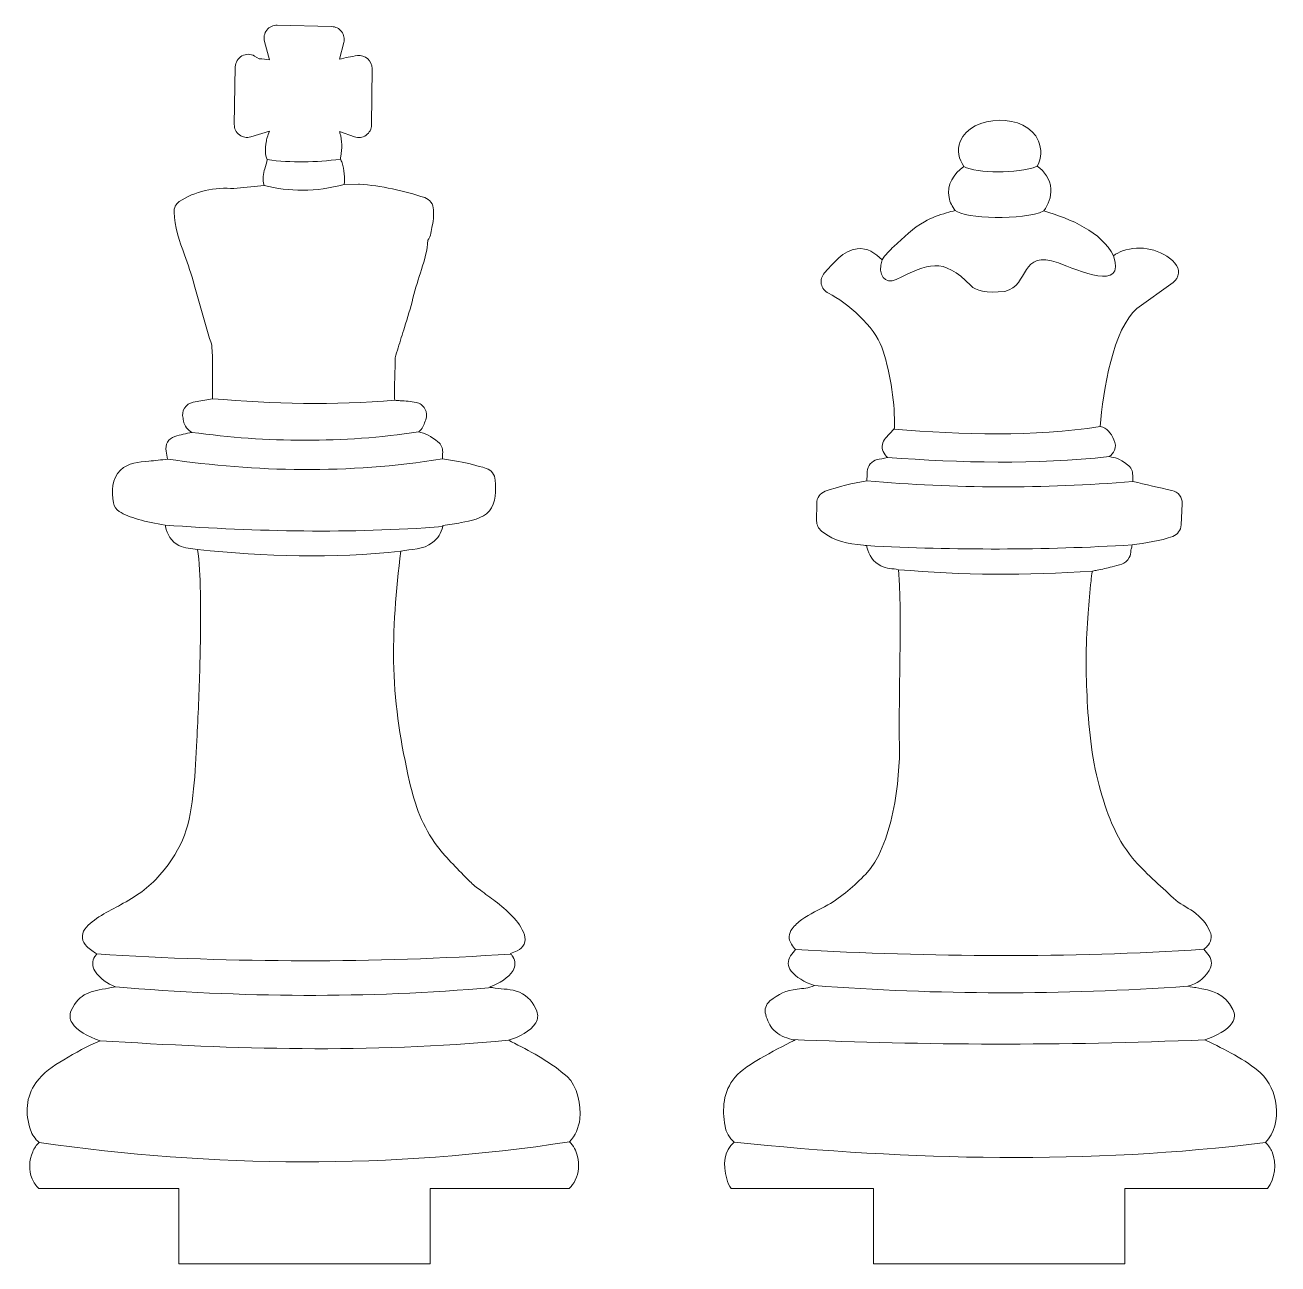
# Model space of a CAD drawing. Header units: millimetres. Extents: x 1411 to 2294, y -163 to 58.
# Drawn here: x 1410.86 to 1460.7, y -26.48 to 22.82 of the extents above; entities that cross this region are included whole.
import ezdxf

# ---------------------------------------------------------------- set-up
doc = ezdxf.new("R2010")
doc.units = ezdxf.units.MM
doc.header["$MEASUREMENT"] = 0
doc.layers.add('layer 1', color=7, linetype='Continuous')

msp = doc.modelspace()

# ---------------------------------------------------------------- linework, layer by layer
at = {"layer": 'layer 1', "color": 250, "lineweight": 9}
for points, knots in [([(1432.5114, -23.4816), (1432.6066, -23.3826), (1432.6867, -23.2721), (1432.7477, -23.1484), (1432.7477, -23.1484), (1432.8956, -22.8484), (1432.9108, -22.5223), (1432.8327, -22.2005), (1432.8327, -22.2005), (1432.7786, -21.9778), (1432.6803, -21.7739), (1432.5218, -21.6218), (1432.5218, -21.6218), (1432.7487, -21.3775), (1432.8887, -21.0636), (1432.9323, -20.7035), (1432.9323, -20.7035), (1432.9952, -20.185), (1432.8318, -19.392), (1432.4256, -19.0292), (1432.4256, -19.0292), (1431.8181, -18.4867), (1431.0551, -18.067), (1430.3312, -17.7004), (1430.3312, -17.7004), (1430.2458, -17.6571), (1430.1649, -17.6171), (1430.088, -17.5802), (1430.088, -17.5802), (1430.539, -17.4465), (1430.9567, -17.2401), (1431.1766, -16.8812), (1431.1766, -16.8812), (1431.2628, -16.7405), (1431.2769, -16.5827), (1431.217, -16.4289), (1431.217, -16.4289), (1431.0845, -16.0885), (1430.8657, -15.8203), (1430.526, -15.6728), (1430.526, -15.6728), (1430.1953, -15.5293), (1429.896, -15.5545), (1429.5563, -15.5014), (1429.5563, -15.5014), (1429.4827, -15.4899), (1429.4171, -15.4745), (1429.3571, -15.4533), (1429.3571, -15.4533), (1429.7368, -15.3099), (1430.091, -15.1048), (1430.2737, -14.8015), (1430.2737, -14.8015), (1430.3761, -14.6315), (1430.3737, -14.4312), (1430.2674, -14.2641), (1430.2674, -14.2641), (1430.2621, -14.2552), (1430.2569, -14.2463), (1430.2516, -14.2374), (1430.2516, -14.2374), (1430.233, -14.2068), (1430.2133, -14.1773), (1430.1906, -14.1495), (1430.1906, -14.1495), (1430.1855, -14.1432), (1430.1803, -14.137), (1430.1749, -14.1309), (1430.1749, -14.1309), (1430.1749, -14.1309), (1430.4393, -14.0209), (1430.4393, -14.0209), (1430.4393, -14.0209), (1430.6893, -13.9169), (1430.8147, -13.6371), (1430.7257, -13.3814), (1430.7257, -13.3814), (1430.5349, -12.8326), (1430.0161, -12.393), (1429.5672, -12.05), (1429.5672, -12.05), (1429.3714, -11.9003), (1429.1708, -11.7572), (1428.9737, -11.6093), (1428.9737, -11.6093), (1428.8329, -11.5037), (1428.6791, -11.3879), (1428.5556, -11.2624), (1428.5556, -11.2624), (1428.1138, -10.813), (1427.643, -10.3589), (1427.2608, -9.8575), (1427.2608, -9.8575), (1426.6672, -9.0787), (1426.3765, -8.2378), (1426.1585, -7.2911), (1426.1585, -7.2911), (1425.8147, -5.7989), (1425.5766, -4.3219), (1425.53, -2.7893), (1425.53, -2.7893), (1425.4827, -1.2311), (1425.6269, 0.3295), (1425.8067, 1.8768), (1425.8067, 1.8768), (1426.2348, 1.9668), (1426.6878, 1.9322), (1427.0737, 2.2238), (1427.0737, 2.2238), (1427.2852, 2.3833), (1427.4155, 2.6035), (1427.4789, 2.8586), (1427.4789, 2.8586), (1427.4821, 2.8716), (1427.4848, 2.8845), (1427.4871, 2.8974), (1427.4871, 2.8974), (1427.7311, 2.9313), (1427.9716, 2.9711), (1428.2049, 3.0185), (1428.2049, 3.0185), (1428.5914, 3.097), (1429.0622, 3.1612), (1429.3314, 3.4791), (1429.3314, 3.4791), (1429.6125, 3.811), (1429.5804, 4.2992), (1429.5652, 4.7067), (1429.5652, 4.7067), (1429.557, 4.9285), (1429.4154, 5.1122), (1429.203, 5.1766), (1429.203, 5.1766), (1428.8405, 5.2867), (1428.4777, 5.3819), (1428.1053, 5.4517), (1428.1053, 5.4517), (1427.8929, 5.4914), (1427.6787, 5.5233), (1427.4638, 5.5509), (1427.4638, 5.5509), (1427.4709, 5.6422), (1427.473, 5.7349), (1427.4753, 5.8241), (1427.4753, 5.8241), (1427.4794, 5.9877), (1427.4137, 6.1303), (1427.2867, 6.2336), (1427.2867, 6.2336), (1427.0039, 6.4633), (1426.7791, 6.5645), (1426.5134, 6.6292), (1426.5134, 6.6292), (1426.5299, 6.6405), (1426.5466, 6.6532), (1426.5634, 6.6677), (1426.5634, 6.6677), (1426.7192, 6.802), (1426.7318, 6.9416), (1426.7988, 7.113), (1426.7988, 7.113), (1426.8561, 7.2596), (1426.8461, 7.4089), (1426.7698, 7.5466), (1426.7698, 7.5466), (1426.6935, 7.6843), (1426.5721, 7.772), (1426.4174, 7.8011), (1426.4174, 7.8011), (1426.2052, 7.841), (1425.9986, 7.854), (1425.7841, 7.8685), (1425.7841, 7.8685), (1425.74, 7.8714), (1425.6384, 7.8768), (1425.5705, 7.8892), (1425.5705, 7.8892), (1425.5587, 7.9789), (1425.5606, 8.0952), (1425.5602, 8.1828), (1425.5602, 8.1828), (1425.5591, 8.3655), (1425.5629, 8.5485), (1425.5672, 8.731), (1425.5672, 8.731), (1425.5739, 9.0107), (1425.5869, 9.2945), (1425.5861, 9.5744), (1425.5861, 9.5744), (1425.6168, 9.7035), (1425.6667, 9.8486), (1425.7041, 9.9711), (1425.7041, 9.9711), (1425.7873, 10.2434), (1425.8723, 10.5151), (1425.956, 10.7873), (1425.956, 10.7873), (1426.0735, 11.1693), (1426.1999, 11.5643), (1426.2923, 11.9527), (1426.2923, 11.9527), (1426.4785, 12.7354), (1426.8216, 13.4494), (1426.8899, 14.2532), (1426.8899, 14.2532), (1427.0061, 14.41), (1427.023, 14.6438), (1427.0614, 14.8276), (1427.0614, 14.8276), (1427.0879, 14.9546), (1427.113, 15.0804), (1427.113, 15.2106), (1427.113, 15.2106), (1427.113, 15.2958), (1427.1054, 15.3812), (1427.1049, 15.4671), (1427.1049, 15.4671), (1427.1037, 15.6886), (1426.9689, 15.8762), (1426.7593, 15.9479), (1426.7593, 15.9479), (1425.9489, 16.2251), (1425.0193, 16.4246), (1424.1624, 16.4797), (1424.1624, 16.4797), (1424.1481, 16.4807), (1424.1359, 16.481), (1424.1215, 16.4808), (1424.1215, 16.4808), (1424.1215, 16.4808), (1423.5577, 16.4718), (1423.5577, 16.4718), (1423.5577, 16.4718), (1423.5745, 16.5978), (1423.5757, 16.7356), (1423.5607, 16.9017), (1423.5607, 16.9017), (1423.5474, 17.0482), (1423.5229, 17.1933), (1423.475, 17.3327), (1423.475, 17.3327), (1423.4558, 17.3887), (1423.4305, 17.439), (1423.4098, 17.4919), (1423.4098, 17.4919), (1423.4104, 17.5216), (1423.4176, 17.5623), (1423.4219, 17.5879), (1423.4219, 17.5879), (1423.4745, 17.9005), (1423.4784, 18.213), (1423.3886, 18.5192), (1423.3886, 18.5192), (1423.3823, 18.5405), (1423.3756, 18.5616), (1423.3686, 18.5825), (1423.3686, 18.5825), (1423.3686, 18.5825), (1423.9631, 18.3704), (1423.9631, 18.3704), (1423.9631, 18.3704), (1424.1238, 18.3131), (1424.2874, 18.335), (1424.4273, 18.4327), (1424.4273, 18.4327), (1424.5671, 18.5303), (1424.6441, 18.6764), (1424.6457, 18.847), (1424.6457, 18.847), (1424.6457, 18.847), (1424.6661, 21.087), (1424.6661, 21.087), (1424.6661, 21.087), (1424.6675, 21.241), (1424.608, 21.3741), (1424.4921, 21.4758), (1424.4921, 21.4758), (1424.3764, 21.5773), (1424.2366, 21.6191), (1424.084, 21.5976), (1424.084, 21.5976), (1423.8371, 21.5629), (1423.6042, 21.5168), (1423.3679, 21.4535), (1423.3679, 21.4535), (1423.3679, 21.4535), (1423.5396, 22.1168), (1423.5396, 22.1168), (1423.5396, 22.1168), (1423.5799, 22.2727), (1423.5499, 22.4237), (1423.4529, 22.5523), (1423.4529, 22.5523), (1423.356, 22.6809), (1423.2191, 22.7514), (1423.0581, 22.7555), (1423.0581, 22.7555), (1423.0581, 22.7555), (1420.8964, 22.8112), (1420.8964, 22.8112), (1420.8964, 22.8112), (1420.7296, 22.8155), (1420.5842, 22.747), (1420.4813, 22.6158), (1420.4813, 22.6158), (1420.3783, 22.4845), (1420.3464, 22.3271), (1420.3903, 22.1661), (1420.3903, 22.1661), (1420.3903, 22.1661), (1420.59, 21.4329), (1420.59, 21.4329), (1420.59, 21.4329), (1420.4505, 21.4604), (1420.3135, 21.4745), (1420.1707, 21.4775), (1420.1707, 21.4775), (1420.1707, 21.4775), (1419.9957, 21.5797), (1419.9957, 21.5797), (1419.9957, 21.5797), (1419.8347, 21.6737), (1419.6502, 21.6753), (1419.4877, 21.584), (1419.4877, 21.584), (1419.3252, 21.4926), (1419.2305, 21.3342), (1419.2272, 21.1478), (1419.2272, 21.1478), (1419.2272, 21.1478), (1419.1857, 18.8627), (1419.1857, 18.8627), (1419.1857, 18.8627), (1419.1827, 18.6941), (1419.2539, 18.5476), (1419.3884, 18.4459), (1419.3884, 18.4459), (1419.523, 18.3442), (1419.6833, 18.3156), (1419.8447, 18.3645), (1419.8447, 18.3645), (1419.8447, 18.3645), (1420.5806, 18.5874), (1420.5806, 18.5874), (1420.5806, 18.5874), (1420.5495, 18.5065), (1420.5187, 18.4256), (1420.4946, 18.342), (1420.4946, 18.342), (1420.4768, 18.2799), (1420.4627, 18.2171), (1420.4529, 18.1534), (1420.4529, 18.1534), (1420.4163, 17.9158), (1420.396, 17.6579), (1420.4956, 17.4591), (1420.4956, 17.4591), (1420.4691, 17.3374), (1420.4386, 17.2183), (1420.4028, 17.0987), (1420.4028, 17.0987), (1420.3716, 16.9945), (1420.3413, 16.8977), (1420.3322, 16.7881), (1420.3322, 16.7881), (1420.3236, 16.684), (1420.3405, 16.5607), (1420.3691, 16.4333), (1420.3691, 16.4333), (1420.3691, 16.4333), (1419.171, 16.3065), (1419.171, 16.3065), (1419.171, 16.3065), (1418.4692, 16.3813), (1417.5647, 16.1996), (1416.9989, 15.7889), (1416.9989, 15.7889), (1416.8599, 15.6879), (1416.7854, 15.539), (1416.7882, 15.3672), (1416.7882, 15.3672), (1416.7968, 14.8306), (1417.0283, 14.1776), (1417.2043, 13.6706), (1417.2043, 13.6706), (1417.3374, 13.2876), (1417.4899, 12.8873), (1417.5856, 12.4939), (1417.5856, 12.4939), (1417.5874, 12.4865), (1417.5891, 12.4802), (1417.5912, 12.4728), (1417.5912, 12.4728), (1417.5912, 12.4728), (1418.2062, 10.3455), (1418.2062, 10.3455), (1418.2062, 10.3455), (1418.2287, 10.2706), (1418.2767, 10.142), (1418.2877, 10.07), (1418.2877, 10.07), (1418.2928, 10.0371), (1418.2927, 9.9936), (1418.2945, 9.96), (1418.2945, 9.96), (1418.3012, 9.8328), (1418.3107, 9.706), (1418.3218, 9.5792), (1418.3218, 9.5792), (1418.3218, 9.5792), (1418.3195, 7.9485), (1418.3195, 7.9485), (1418.3195, 7.9485), (1418.3195, 7.9485), (1417.5474, 7.8047), (1417.5474, 7.8047), (1417.5474, 7.8047), (1417.399, 7.777), (1417.2819, 7.6959), (1417.2038, 7.5668), (1417.2038, 7.5668), (1417.1295, 7.4439), (1417.1101, 7.31), (1417.1467, 7.1731), (1417.1467, 7.1731), (1417.1517, 7.1356), (1417.155, 7.1006), (1417.1634, 7.0623), (1417.1634, 7.0623), (1417.2107, 6.8449), (1417.3367, 6.7029), (1417.5001, 6.6081), (1417.5001, 6.6081), (1417.2719, 6.5613), (1417.0411, 6.5118), (1416.8206, 6.4426), (1416.8206, 6.4426), (1416.5722, 6.3647), (1416.4232, 6.1163), (1416.4714, 5.8606), (1416.4714, 5.8606), (1416.4714, 5.8606), (1416.5307, 5.5454), (1416.5307, 5.5454), (1416.5307, 5.5454), (1416.285, 5.506), (1416.0393, 5.4866), (1415.7827, 5.4657), (1415.7827, 5.4657), (1415.3907, 5.4339), (1414.9664, 5.3943), (1414.666, 5.1096), (1414.666, 5.1096), (1414.3051, 4.7675), (1414.3088, 4.2605), (1414.385, 3.8058), (1414.385, 3.8058), (1414.4098, 3.6585), (1414.4873, 3.5409), (1414.6133, 3.4601), (1414.6133, 3.4601), (1414.9943, 3.216), (1415.6581, 3.0415), (1416.4405, 2.9169), (1416.4405, 2.9169), (1416.4428, 2.9007), (1416.4457, 2.8845), (1416.4494, 2.8683), (1416.4494, 2.8683), (1416.5233, 2.5446), (1416.6723, 2.2581), (1416.9807, 2.1037), (1416.9807, 2.1037), (1417.2312, 1.9783), (1417.4857, 2.0062), (1417.7215, 1.9463), (1417.7215, 1.9463), (1417.8025, 1.5398), (1417.826, 0.702), (1417.8332, 0.4412), (1417.8332, 0.4412), (1417.8623, -0.6125), (1417.844, -1.6751), (1417.8151, -2.7287), (1417.8151, -2.7287), (1417.7883, -3.703), (1417.7487, -4.6775), (1417.6973, -5.6509), (1417.6973, -5.6509), (1417.6637, -6.288), (1417.6307, -6.9355), (1417.5699, -7.5706), (1417.5699, -7.5706), (1417.4308, -9.0232), (1417.1705, -9.8992), (1416.231, -11.002), (1416.231, -11.002), (1415.7913, -11.5182), (1415.2499, -11.8684), (1414.6617, -12.1912), (1414.6617, -12.1912), (1414.2071, -12.4408), (1413.5563, -12.7371), (1413.2431, -13.1551), (1413.2431, -13.1551), (1413.0824, -13.3696), (1413.114, -13.6701), (1413.3159, -13.8463), (1413.3159, -13.8463), (1413.4492, -13.9627), (1413.5792, -14.0618), (1413.7229, -14.1443), (1413.7229, -14.1443), (1413.6959, -14.1773), (1413.67, -14.2119), (1413.6451, -14.2481), (1413.6451, -14.2481), (1413.5256, -14.4217), (1413.5224, -14.6379), (1413.6366, -14.8148), (1413.6366, -14.8148), (1413.8471, -15.1412), (1414.134, -15.3329), (1414.4565, -15.4562), (1414.4565, -15.4562), (1414.3473, -15.4782), (1414.2418, -15.4961), (1414.1852, -15.5063), (1414.1852, -15.5063), (1413.4871, -15.6327), (1413.0297, -15.6777), (1412.699, -16.402), (1412.699, -16.402), (1412.625, -16.5639), (1412.6369, -16.7374), (1412.7321, -16.8877), (1412.7321, -16.8877), (1412.9326, -17.2042), (1413.3454, -17.4312), (1413.85, -17.5974), (1413.85, -17.5974), (1413.3488, -17.8158), (1412.8632, -18.0788), (1412.4004, -18.3532), (1412.4004, -18.3532), (1411.9829, -18.6008), (1411.5824, -18.8677), (1411.2966, -19.27), (1411.2966, -19.27), (1410.8914, -19.8403), (1410.8636, -20.4932), (1411.0771, -21.1447), (1411.0771, -21.1447), (1411.1405, -21.3383), (1411.263, -21.5065), (1411.426, -21.6526), (1411.426, -21.6526), (1411.3126, -21.7521), (1411.2273, -21.8767), (1411.1697, -22.0179), (1411.1697, -22.0179), (1411.0268, -22.3688), (1410.9943, -22.7449), (1411.1487, -23.0983), (1411.1487, -23.0983), (1411.2117, -23.2425), (1411.3002, -23.3696), (1411.4075, -23.4816), (1411.4075, -23.4816), (1411.4075, -23.4816), (1416.9772, -23.4816), (1416.9772, -23.4816), (1416.9772, -23.4816), (1416.9772, -23.4816), (1416.9772, -26.4816), (1416.9772, -26.4816), (1416.9772, -26.4816), (1416.9772, -26.4816), (1426.9772, -26.4816), (1426.9772, -26.4816), (1426.9772, -26.4816), (1426.9772, -26.4816), (1426.9772, -23.4816), (1426.9772, -23.4816), (1426.9772, -23.4816), (1426.9772, -23.4816), (1432.5114, -23.4816), (1432.5114, -23.4816)], [0, 0, 0, 0, 0.0067568, 0.0067568, 0.0067568, 0.0067568, 0.0135135, 0.0135135, 0.0135135, 0.0135135, 0.0202703, 0.0202703, 0.0202703, 0.0202703, 0.027027, 0.027027, 0.027027, 0.027027, 0.0337838, 0.0337838, 0.0337838, 0.0337838, 0.0405405, 0.0405405, 0.0405405, 0.0405405, 0.0472973, 0.0472973, 0.0472973, 0.0472973, 0.0540541, 0.0540541, 0.0540541, 0.0540541, 0.0608108, 0.0608108, 0.0608108, 0.0608108, 0.0675676, 0.0675676, 0.0675676, 0.0675676, 0.0743243, 0.0743243, 0.0743243, 0.0743243, 0.0810811, 0.0810811, 0.0810811, 0.0810811, 0.0878378, 0.0878378, 0.0878378, 0.0878378, 0.0945946, 0.0945946, 0.0945946, 0.0945946, 0.1013514, 0.1013514, 0.1013514, 0.1013514, 0.1081081, 0.1081081, 0.1081081, 0.1081081, 0.1148649, 0.1148649, 0.1148649, 0.1148649, 0.1216216, 0.1216216, 0.1216216, 0.1216216, 0.1283784, 0.1283784, 0.1283784, 0.1283784, 0.1351351, 0.1351351, 0.1351351, 0.1351351, 0.1418919, 0.1418919, 0.1418919, 0.1418919, 0.1486486, 0.1486486, 0.1486486, 0.1486486, 0.1554054, 0.1554054, 0.1554054, 0.1554054, 0.1621622, 0.1621622, 0.1621622, 0.1621622, 0.1689189, 0.1689189, 0.1689189, 0.1689189, 0.1756757, 0.1756757, 0.1756757, 0.1756757, 0.1824324, 0.1824324, 0.1824324, 0.1824324, 0.1891892, 0.1891892, 0.1891892, 0.1891892, 0.1959459, 0.1959459, 0.1959459, 0.1959459, 0.2027027, 0.2027027, 0.2027027, 0.2027027, 0.2094595, 0.2094595, 0.2094595, 0.2094595, 0.2162162, 0.2162162, 0.2162162, 0.2162162, 0.222973, 0.222973, 0.222973, 0.222973, 0.2297297, 0.2297297, 0.2297297, 0.2297297, 0.2364865, 0.2364865, 0.2364865, 0.2364865, 0.2432432, 0.2432432, 0.2432432, 0.2432432, 0.25, 0.25, 0.25, 0.25, 0.2567568, 0.2567568, 0.2567568, 0.2567568, 0.2635135, 0.2635135, 0.2635135, 0.2635135, 0.2702703, 0.2702703, 0.2702703, 0.2702703, 0.277027, 0.277027, 0.277027, 0.277027, 0.2837838, 0.2837838, 0.2837838, 0.2837838, 0.2905405, 0.2905405, 0.2905405, 0.2905405, 0.2972973, 0.2972973, 0.2972973, 0.2972973, 0.3040541, 0.3040541, 0.3040541, 0.3040541, 0.3108108, 0.3108108, 0.3108108, 0.3108108, 0.3175676, 0.3175676, 0.3175676, 0.3175676, 0.3243243, 0.3243243, 0.3243243, 0.3243243, 0.3310811, 0.3310811, 0.3310811, 0.3310811, 0.3378378, 0.3378378, 0.3378378, 0.3378378, 0.3445946, 0.3445946, 0.3445946, 0.3445946, 0.3513514, 0.3513514, 0.3513514, 0.3513514, 0.3581081, 0.3581081, 0.3581081, 0.3581081, 0.3648649, 0.3648649, 0.3648649, 0.3648649, 0.3716216, 0.3716216, 0.3716216, 0.3716216, 0.3783784, 0.3783784, 0.3783784, 0.3783784, 0.3851351, 0.3851351, 0.3851351, 0.3851351, 0.3918919, 0.3918919, 0.3918919, 0.3918919, 0.3986486, 0.3986486, 0.3986486, 0.3986486, 0.4054054, 0.4054054, 0.4054054, 0.4054054, 0.4121622, 0.4121622, 0.4121622, 0.4121622, 0.4189189, 0.4189189, 0.4189189, 0.4189189, 0.4256757, 0.4256757, 0.4256757, 0.4256757, 0.4324324, 0.4324324, 0.4324324, 0.4324324, 0.4391892, 0.4391892, 0.4391892, 0.4391892, 0.4459459, 0.4459459, 0.4459459, 0.4459459, 0.4527027, 0.4527027, 0.4527027, 0.4527027, 0.4594595, 0.4594595, 0.4594595, 0.4594595, 0.4662162, 0.4662162, 0.4662162, 0.4662162, 0.472973, 0.472973, 0.472973, 0.472973, 0.4797297, 0.4797297, 0.4797297, 0.4797297, 0.4864865, 0.4864865, 0.4864865, 0.4864865, 0.4932432, 0.4932432, 0.4932432, 0.4932432, 0.5, 0.5, 0.5, 0.5, 0.5067568, 0.5067568, 0.5067568, 0.5067568, 0.5135135, 0.5135135, 0.5135135, 0.5135135, 0.5202703, 0.5202703, 0.5202703, 0.5202703, 0.527027, 0.527027, 0.527027, 0.527027, 0.5337838, 0.5337838, 0.5337838, 0.5337838, 0.5405405, 0.5405405, 0.5405405, 0.5405405, 0.5472973, 0.5472973, 0.5472973, 0.5472973, 0.5540541, 0.5540541, 0.5540541, 0.5540541, 0.5608108, 0.5608108, 0.5608108, 0.5608108, 0.5675676, 0.5675676, 0.5675676, 0.5675676, 0.5743243, 0.5743243, 0.5743243, 0.5743243, 0.5810811, 0.5810811, 0.5810811, 0.5810811, 0.5878378, 0.5878378, 0.5878378, 0.5878378, 0.5945946, 0.5945946, 0.5945946, 0.5945946, 0.6013514, 0.6013514, 0.6013514, 0.6013514, 0.6081081, 0.6081081, 0.6081081, 0.6081081, 0.6148649, 0.6148649, 0.6148649, 0.6148649, 0.6216216, 0.6216216, 0.6216216, 0.6216216, 0.6283784, 0.6283784, 0.6283784, 0.6283784, 0.6351351, 0.6351351, 0.6351351, 0.6351351, 0.6418919, 0.6418919, 0.6418919, 0.6418919, 0.6486486, 0.6486486, 0.6486486, 0.6486486, 0.6554054, 0.6554054, 0.6554054, 0.6554054, 0.6621622, 0.6621622, 0.6621622, 0.6621622, 0.6689189, 0.6689189, 0.6689189, 0.6689189, 0.6756757, 0.6756757, 0.6756757, 0.6756757, 0.6824324, 0.6824324, 0.6824324, 0.6824324, 0.6891892, 0.6891892, 0.6891892, 0.6891892, 0.6959459, 0.6959459, 0.6959459, 0.6959459, 0.7027027, 0.7027027, 0.7027027, 0.7027027, 0.7094595, 0.7094595, 0.7094595, 0.7094595, 0.7162162, 0.7162162, 0.7162162, 0.7162162, 0.722973, 0.722973, 0.722973, 0.722973, 0.7297297, 0.7297297, 0.7297297, 0.7297297, 0.7364865, 0.7364865, 0.7364865, 0.7364865, 0.7432432, 0.7432432, 0.7432432, 0.7432432, 0.75, 0.75, 0.75, 0.75, 0.7567568, 0.7567568, 0.7567568, 0.7567568, 0.7635135, 0.7635135, 0.7635135, 0.7635135, 0.7702703, 0.7702703, 0.7702703, 0.7702703, 0.777027, 0.777027, 0.777027, 0.777027, 0.7837838, 0.7837838, 0.7837838, 0.7837838, 0.7905405, 0.7905405, 0.7905405, 0.7905405, 0.7972973, 0.7972973, 0.7972973, 0.7972973, 0.8040541, 0.8040541, 0.8040541, 0.8040541, 0.8108108, 0.8108108, 0.8108108, 0.8108108, 0.8175676, 0.8175676, 0.8175676, 0.8175676, 0.8243243, 0.8243243, 0.8243243, 0.8243243, 0.8310811, 0.8310811, 0.8310811, 0.8310811, 0.8378378, 0.8378378, 0.8378378, 0.8378378, 0.8445946, 0.8445946, 0.8445946, 0.8445946, 0.8513514, 0.8513514, 0.8513514, 0.8513514, 0.8581081, 0.8581081, 0.8581081, 0.8581081, 0.8648649, 0.8648649, 0.8648649, 0.8648649, 0.8716216, 0.8716216, 0.8716216, 0.8716216, 0.8783784, 0.8783784, 0.8783784, 0.8783784, 0.8851351, 0.8851351, 0.8851351, 0.8851351, 0.8918919, 0.8918919, 0.8918919, 0.8918919, 0.8986486, 0.8986486, 0.8986486, 0.8986486, 0.9054054, 0.9054054, 0.9054054, 0.9054054, 0.9121622, 0.9121622, 0.9121622, 0.9121622, 0.9189189, 0.9189189, 0.9189189, 0.9189189, 0.9256757, 0.9256757, 0.9256757, 0.9256757, 0.9324324, 0.9324324, 0.9324324, 0.9324324, 0.9391892, 0.9391892, 0.9391892, 0.9391892, 0.9459459, 0.9459459, 0.9459459, 0.9459459, 0.9527027, 0.9527027, 0.9527027, 0.9527027, 0.9594595, 0.9594595, 0.9594595, 0.9594595, 0.9662162, 0.9662162, 0.9662162, 0.9662162, 0.972973, 0.972973, 0.972973, 0.972973, 0.9797297, 0.9797297, 0.9797297, 0.9797297, 0.9864865, 0.9864865, 0.9864865, 0.9864865, 1, 1, 1, 1]), ([(1460.2826, -23.4816), (1460.5843, -23.0756), (1460.6517, -22.4922), (1460.464, -22.0261), (1460.464, -22.0261), (1460.4057, -21.8813), (1460.3177, -21.7538), (1460.1988, -21.6528), (1460.1988, -21.6528), (1460.5632, -21.2751), (1460.6984, -20.7338), (1460.6316, -20.185), (1460.6316, -20.185), (1460.5746, -19.7168), (1460.3637, -19.2036), (1460.0104, -18.8813), (1460.0104, -18.8813), (1459.4166, -18.3392), (1458.5671, -17.95), (1457.8482, -17.5878), (1457.8482, -17.5878), (1457.8308, -17.5791), (1457.8135, -17.5704), (1457.7962, -17.562), (1457.7962, -17.562), (1458.2692, -17.4019), (1458.6769, -17.1838), (1458.8786, -16.8832), (1458.8786, -16.8832), (1458.9868, -16.7218), (1458.9967, -16.5278), (1458.9054, -16.3562), (1458.9054, -16.3562), (1458.5565, -15.7006), (1458.1012, -15.6068), (1457.4317, -15.4848), (1457.4317, -15.4848), (1457.3852, -15.4763), (1457.2437, -15.4561), (1457.1127, -15.4338), (1457.1127, -15.4338), (1457.5036, -15.3017), (1457.6999, -15.1847), (1457.9611, -14.8001), (1457.9611, -14.8001), (1458.0819, -14.6222), (1458.0817, -14.4004), (1457.9607, -14.2228), (1457.9607, -14.2228), (1457.8952, -14.1268), (1457.8276, -14.0389), (1457.752, -13.961), (1457.752, -13.961), (1457.7962, -13.9224), (1457.8397, -13.882), (1457.8834, -13.8403), (1457.8834, -13.8403), (1458.045, -13.6862), (1458.0887, -13.4569), (1457.9952, -13.2542), (1457.9952, -13.2542), (1457.8416, -12.921), (1457.6337, -12.673), (1457.3338, -12.4635), (1457.3338, -12.4635), (1457.0677, -12.2774), (1456.7863, -12.1559), (1456.5456, -11.9291), (1456.5456, -11.9291), (1456.0042, -11.4189), (1455.3935, -10.903), (1454.9184, -10.3324), (1454.9184, -10.3324), (1454.2179, -9.4912), (1453.8737, -8.4871), (1453.5876, -7.4448), (1453.5876, -7.4448), (1453.2802, -6.3252), (1453.1588, -5.0348), (1453.1035, -3.877), (1453.1035, -3.877), (1453.0516, -2.7893), (1453.0559, -1.6672), (1453.1514, -0.582), (1453.1514, -0.582), (1453.1889, -0.1555), (1453.2175, 0.2749), (1453.2633, 0.7003), (1453.2633, 0.7003), (1453.2714, 0.7759), (1453.292, 0.981), (1453.3228, 1.0854), (1453.3228, 1.0854), (1453.3805, 1.1017), (1453.4618, 1.115), (1453.5046, 1.1235), (1453.5046, 1.1235), (1453.7054, 1.163), (1453.9016, 1.2044), (1454.0992, 1.2589), (1454.0992, 1.2589), (1454.3594, 1.3308), (1454.6386, 1.3497), (1454.7826, 1.6228), (1454.7826, 1.6228), (1454.8366, 1.725), (1454.8461, 1.8075), (1454.8455, 1.9164), (1454.8455, 1.9164), (1454.8485, 1.9301), (1454.8549, 1.9469), (1454.8596, 1.9589), (1454.8596, 1.9589), (1454.8813, 2.0152), (1454.8931, 2.0721), (1454.8968, 2.1287), (1454.8968, 2.1287), (1455.3928, 2.2011), (1456.0484, 2.2934), (1456.5134, 2.468), (1456.5134, 2.468), (1456.7089, 2.5415), (1456.8349, 2.7138), (1456.8454, 2.9224), (1456.8454, 2.9224), (1456.8454, 2.9224), (1456.8884, 3.7704), (1456.8884, 3.7704), (1456.8884, 3.7704), (1456.9012, 4.0239), (1456.7314, 4.2452), (1456.4831, 4.2982), (1456.4831, 4.2982), (1455.9633, 4.4092), (1455.4453, 4.5348), (1454.9267, 4.6569), (1454.9267, 4.6569), (1454.9238, 4.7366), (1454.9191, 4.8172), (1454.9209, 4.8978), (1454.9209, 4.8978), (1454.9247, 5.0677), (1454.8533, 5.2156), (1454.7179, 5.3182), (1454.7179, 5.3182), (1454.3527, 5.595), (1454.2505, 5.5979), (1453.9829, 5.6425), (1453.9829, 5.6425), (1454.0794, 5.6993), (1454.1508, 5.7839), (1454.1942, 5.8933), (1454.1942, 5.8933), (1454.2497, 6.0332), (1454.2439, 6.1749), (1454.1771, 6.3098), (1454.1771, 6.3098), (1454.0402, 6.5869), (1453.9093, 6.7948), (1453.6316, 6.8417), (1453.6316, 6.8417), (1453.7304, 8.2453), (1454.156, 10.7562), (1455.0877, 11.5315), (1455.0877, 11.5315), (1455.0877, 11.5315), (1456.5292, 12.5748), (1456.5292, 12.5748), (1456.5292, 12.5748), (1456.6529, 12.6644), (1456.7246, 12.7897), (1456.7391, 12.9418), (1456.7391, 12.9418), (1456.7536, 13.0939), (1456.7069, 13.2305), (1456.6022, 13.3419), (1456.6022, 13.3419), (1456.0739, 13.9043), (1455.2339, 14.079), (1454.5129, 13.8248), (1454.5129, 13.8248), (1454.3845, 13.7796), (1454.2679, 13.7161), (1454.161, 13.6356), (1454.161, 13.6356), (1453.6624, 14.5961), (1452.481, 15.0959), (1451.3845, 15.4185), (1451.3845, 15.4185), (1451.57, 15.671), (1451.6861, 15.9739), (1451.666, 16.2915), (1451.666, 16.2915), (1451.6403, 16.6967), (1451.4193, 16.9905), (1451.1185, 17.1954), (1451.1185, 17.1954), (1451.1226, 17.2023), (1451.1267, 17.2092), (1451.1307, 17.2162), (1451.1307, 17.2162), (1451.3117, 17.531), (1451.3, 17.8706), (1451.1693, 18.2014), (1451.1693, 18.2014), (1450.7185, 19.3434), (1448.4813, 19.2653), (1448.0619, 18.1838), (1448.0619, 18.1838), (1447.9223, 17.8238), (1448.0135, 17.4824), (1448.2036, 17.1877), (1448.2036, 17.1877), (1447.8099, 16.8878), (1447.5068, 16.4814), (1447.615, 15.9523), (1447.615, 15.9523), (1447.6544, 15.7596), (1447.7449, 15.5891), (1447.8629, 15.4375), (1447.8629, 15.4375), (1447.748, 15.4074), (1447.6336, 15.376), (1447.5202, 15.3429), (1447.5202, 15.3429), (1447.2142, 15.2535), (1446.92, 15.1484), (1446.6412, 14.9918), (1446.6412, 14.9918), (1446.193, 14.7402), (1445.7987, 14.3596), (1445.4264, 14.009), (1445.4264, 14.009), (1445.248, 13.8411), (1445.0736, 13.6776), (1444.9525, 13.4702), (1444.9525, 13.4702), (1444.6925, 13.7483), (1444.3651, 13.9576), (1443.9608, 13.9159), (1443.9608, 13.9159), (1443.4051, 13.8586), (1443.0126, 13.3362), (1442.6615, 12.9529), (1442.6615, 12.9529), (1442.5482, 12.8294), (1442.5042, 12.674), (1442.5359, 12.5094), (1442.5359, 12.5094), (1442.5676, 12.3448), (1442.666, 12.2168), (1442.817, 12.144), (1442.817, 12.144), (1443.5845, 11.774), (1444.6458, 10.8027), (1444.9421, 9.993), (1444.9421, 9.993), (1445.239, 9.1815), (1445.4565, 7.8524), (1445.4466, 6.9875), (1445.4466, 6.9875), (1445.4458, 6.919), (1445.4487, 6.8489), (1445.4493, 6.7801), (1445.4493, 6.7801), (1445.4409, 6.7665), (1445.4323, 6.7528), (1445.4238, 6.7391), (1445.4238, 6.7391), (1445.4238, 6.7391), (1445.0946, 6.3764), (1445.0946, 6.3764), (1445.0946, 6.3764), (1444.9598, 6.2278), (1444.9236, 6.0285), (1444.9977, 5.842), (1444.9977, 5.842), (1445.0355, 5.747), (1445.0963, 5.6692), (1445.1733, 5.6138), (1445.1733, 5.6138), (1445.0168, 5.5749), (1444.8391, 5.5408), (1444.762, 5.5232), (1444.762, 5.5232), (1444.5358, 5.4716), (1444.3771, 5.2838), (1444.3638, 5.0522), (1444.3638, 5.0522), (1444.3554, 4.9043), (1444.3484, 4.783), (1444.3494, 4.6791), (1444.3494, 4.6791), (1443.7834, 4.5812), (1443.2085, 4.4493), (1442.6909, 4.2622), (1442.6909, 4.2622), (1442.4845, 4.1875), (1442.3531, 4.0011), (1442.3522, 3.7816), (1442.3522, 3.7816), (1442.3522, 3.7816), (1442.3496, 3.0864), (1442.3496, 3.0864), (1442.3496, 3.0864), (1442.349, 2.9223), (1442.4177, 2.7807), (1442.5472, 2.6798), (1442.5472, 2.6798), (1443.1231, 2.2308), (1443.5238, 2.1975), (1444.217, 2.1172), (1444.217, 2.1172), (1444.2578, 2.1125), (1444.2986, 2.1078), (1444.3395, 2.1031), (1444.3395, 2.1031), (1444.3423, 2.0827), (1444.3464, 2.0622), (1444.3518, 2.0417), (1444.3518, 2.0417), (1444.4358, 1.7218), (1444.5947, 1.4448), (1444.9021, 1.2953), (1444.9021, 1.2953), (1445.1365, 1.1814), (1445.3791, 1.1953), (1445.6035, 1.1441), (1445.6035, 1.1441), (1445.6125, 1.0596), (1445.6184, 0.9746), (1445.6238, 0.8991), (1445.6238, 0.8991), (1445.6448, 0.609), (1445.654, 0.3166), (1445.6603, 0.0258), (1445.6603, 0.0258), (1445.677, -0.7434), (1445.6708, -1.5151), (1445.6628, -2.2846), (1445.6628, -2.2846), (1445.656, -2.9425), (1445.6457, -3.6005), (1445.6391, -4.2585), (1445.6391, -4.2585), (1445.634, -4.7586), (1445.6274, -5.2635), (1445.642, -5.7634), (1445.642, -5.7634), (1445.6846, -7.2139), (1445.3539, -9.8868), (1444.3026, -10.9684), (1444.3026, -10.9684), (1443.8483, -11.4358), (1443.3583, -11.8658), (1442.7946, -12.1967), (1442.7946, -12.1967), (1442.4575, -12.3945), (1442.0728, -12.5504), (1441.7597, -12.7793), (1441.7597, -12.7793), (1441.6147, -12.8853), (1441.4866, -13.0062), (1441.3734, -13.1458), (1441.3734, -13.1458), (1441.2293, -13.3236), (1441.2183, -13.5647), (1441.3458, -13.7548), (1441.3458, -13.7548), (1441.407, -13.8461), (1441.4602, -13.9151), (1441.5103, -13.9701), (1441.5103, -13.9701), (1441.4469, -14.0388), (1441.3825, -14.1219), (1441.3135, -14.2239), (1441.3135, -14.2239), (1441.1867, -14.411), (1441.1943, -14.648), (1441.333, -14.8265), (1441.333, -14.8265), (1441.5248, -15.0736), (1441.8657, -15.2614), (1442.2609, -15.4059), (1442.2609, -15.4059), (1442.0094, -15.5124), (1441.8303, -15.5129), (1441.5693, -15.5441), (1441.5693, -15.5441), (1441.1389, -15.5955), (1440.8285, -15.7456), (1440.4918, -16.0184), (1440.4918, -16.0184), (1440.3277, -16.1514), (1440.2631, -16.3582), (1440.3223, -16.5609), (1440.3223, -16.5609), (1440.3891, -16.79), (1440.4778, -17.0014), (1440.646, -17.1761), (1440.646, -17.1761), (1440.8442, -17.3819), (1441.0971, -17.4785), (1441.3675, -17.5494), (1441.3675, -17.5494), (1441.4086, -17.5601), (1441.45, -17.5704), (1441.4916, -17.5804), (1441.4916, -17.5804), (1441.0143, -17.793), (1440.5535, -18.0497), (1440.1099, -18.3093), (1440.1099, -18.3093), (1439.7442, -18.5234), (1439.3783, -18.7372), (1439.0999, -19.0644), (1439.0999, -19.0644), (1438.6266, -19.6208), (1438.5842, -20.3069), (1438.7067, -20.9995), (1438.7067, -20.9995), (1438.7509, -21.2497), (1438.8823, -21.4609), (1439.0696, -21.6399), (1439.0696, -21.6399), (1438.6602, -21.9718), (1438.6183, -22.5245), (1438.7715, -23.0969), (1438.7715, -23.0969), (1438.8126, -23.2505), (1438.8714, -23.3768), (1438.9446, -23.4816), (1438.9446, -23.4816), (1438.9446, -23.4816), (1444.6149, -23.4816), (1444.6149, -23.4816), (1444.6149, -23.4816), (1444.6149, -23.4816), (1444.6149, -26.4816), (1444.6149, -26.4816), (1444.6149, -26.4816), (1444.6149, -26.4816), (1454.6149, -26.4816), (1454.6149, -26.4816), (1454.6149, -26.4816), (1454.6149, -26.4816), (1454.6149, -23.4816), (1454.6149, -23.4816), (1454.6149, -23.4816), (1454.6149, -23.4816), (1460.2826, -23.4816), (1460.2826, -23.4816)], [0, 0, 0, 0, 0.0087719, 0.0087719, 0.0087719, 0.0087719, 0.0175439, 0.0175439, 0.0175439, 0.0175439, 0.0263158, 0.0263158, 0.0263158, 0.0263158, 0.0350877, 0.0350877, 0.0350877, 0.0350877, 0.0438596, 0.0438596, 0.0438596, 0.0438596, 0.0526316, 0.0526316, 0.0526316, 0.0526316, 0.0614035, 0.0614035, 0.0614035, 0.0614035, 0.0701754, 0.0701754, 0.0701754, 0.0701754, 0.0789474, 0.0789474, 0.0789474, 0.0789474, 0.0877193, 0.0877193, 0.0877193, 0.0877193, 0.0964912, 0.0964912, 0.0964912, 0.0964912, 0.1052632, 0.1052632, 0.1052632, 0.1052632, 0.1140351, 0.1140351, 0.1140351, 0.1140351, 0.122807, 0.122807, 0.122807, 0.122807, 0.1315789, 0.1315789, 0.1315789, 0.1315789, 0.1403509, 0.1403509, 0.1403509, 0.1403509, 0.1491228, 0.1491228, 0.1491228, 0.1491228, 0.1578947, 0.1578947, 0.1578947, 0.1578947, 0.1666667, 0.1666667, 0.1666667, 0.1666667, 0.1754386, 0.1754386, 0.1754386, 0.1754386, 0.1842105, 0.1842105, 0.1842105, 0.1842105, 0.1929825, 0.1929825, 0.1929825, 0.1929825, 0.2017544, 0.2017544, 0.2017544, 0.2017544, 0.2105263, 0.2105263, 0.2105263, 0.2105263, 0.2192982, 0.2192982, 0.2192982, 0.2192982, 0.2280702, 0.2280702, 0.2280702, 0.2280702, 0.2368421, 0.2368421, 0.2368421, 0.2368421, 0.245614, 0.245614, 0.245614, 0.245614, 0.254386, 0.254386, 0.254386, 0.254386, 0.2631579, 0.2631579, 0.2631579, 0.2631579, 0.2719298, 0.2719298, 0.2719298, 0.2719298, 0.2807018, 0.2807018, 0.2807018, 0.2807018, 0.2894737, 0.2894737, 0.2894737, 0.2894737, 0.2982456, 0.2982456, 0.2982456, 0.2982456, 0.3070175, 0.3070175, 0.3070175, 0.3070175, 0.3157895, 0.3157895, 0.3157895, 0.3157895, 0.3245614, 0.3245614, 0.3245614, 0.3245614, 0.3333333, 0.3333333, 0.3333333, 0.3333333, 0.3421053, 0.3421053, 0.3421053, 0.3421053, 0.3508772, 0.3508772, 0.3508772, 0.3508772, 0.3596491, 0.3596491, 0.3596491, 0.3596491, 0.3684211, 0.3684211, 0.3684211, 0.3684211, 0.377193, 0.377193, 0.377193, 0.377193, 0.3859649, 0.3859649, 0.3859649, 0.3859649, 0.3947368, 0.3947368, 0.3947368, 0.3947368, 0.4035088, 0.4035088, 0.4035088, 0.4035088, 0.4122807, 0.4122807, 0.4122807, 0.4122807, 0.4210526, 0.4210526, 0.4210526, 0.4210526, 0.4298246, 0.4298246, 0.4298246, 0.4298246, 0.4385965, 0.4385965, 0.4385965, 0.4385965, 0.4473684, 0.4473684, 0.4473684, 0.4473684, 0.4561404, 0.4561404, 0.4561404, 0.4561404, 0.4649123, 0.4649123, 0.4649123, 0.4649123, 0.4736842, 0.4736842, 0.4736842, 0.4736842, 0.4824561, 0.4824561, 0.4824561, 0.4824561, 0.4912281, 0.4912281, 0.4912281, 0.4912281, 0.5, 0.5, 0.5, 0.5, 0.5087719, 0.5087719, 0.5087719, 0.5087719, 0.5175439, 0.5175439, 0.5175439, 0.5175439, 0.5263158, 0.5263158, 0.5263158, 0.5263158, 0.5350877, 0.5350877, 0.5350877, 0.5350877, 0.5438596, 0.5438596, 0.5438596, 0.5438596, 0.5526316, 0.5526316, 0.5526316, 0.5526316, 0.5614035, 0.5614035, 0.5614035, 0.5614035, 0.5701754, 0.5701754, 0.5701754, 0.5701754, 0.5789474, 0.5789474, 0.5789474, 0.5789474, 0.5877193, 0.5877193, 0.5877193, 0.5877193, 0.5964912, 0.5964912, 0.5964912, 0.5964912, 0.6052632, 0.6052632, 0.6052632, 0.6052632, 0.6140351, 0.6140351, 0.6140351, 0.6140351, 0.622807, 0.622807, 0.622807, 0.622807, 0.6315789, 0.6315789, 0.6315789, 0.6315789, 0.6403509, 0.6403509, 0.6403509, 0.6403509, 0.6491228, 0.6491228, 0.6491228, 0.6491228, 0.6578947, 0.6578947, 0.6578947, 0.6578947, 0.6666667, 0.6666667, 0.6666667, 0.6666667, 0.6754386, 0.6754386, 0.6754386, 0.6754386, 0.6842105, 0.6842105, 0.6842105, 0.6842105, 0.6929825, 0.6929825, 0.6929825, 0.6929825, 0.7017544, 0.7017544, 0.7017544, 0.7017544, 0.7105263, 0.7105263, 0.7105263, 0.7105263, 0.7192982, 0.7192982, 0.7192982, 0.7192982, 0.7280702, 0.7280702, 0.7280702, 0.7280702, 0.7368421, 0.7368421, 0.7368421, 0.7368421, 0.745614, 0.745614, 0.745614, 0.745614, 0.754386, 0.754386, 0.754386, 0.754386, 0.7631579, 0.7631579, 0.7631579, 0.7631579, 0.7719298, 0.7719298, 0.7719298, 0.7719298, 0.7807018, 0.7807018, 0.7807018, 0.7807018, 0.7894737, 0.7894737, 0.7894737, 0.7894737, 0.7982456, 0.7982456, 0.7982456, 0.7982456, 0.8070175, 0.8070175, 0.8070175, 0.8070175, 0.8157895, 0.8157895, 0.8157895, 0.8157895, 0.8245614, 0.8245614, 0.8245614, 0.8245614, 0.8333333, 0.8333333, 0.8333333, 0.8333333, 0.8421053, 0.8421053, 0.8421053, 0.8421053, 0.8508772, 0.8508772, 0.8508772, 0.8508772, 0.8596491, 0.8596491, 0.8596491, 0.8596491, 0.8684211, 0.8684211, 0.8684211, 0.8684211, 0.877193, 0.877193, 0.877193, 0.877193, 0.8859649, 0.8859649, 0.8859649, 0.8859649, 0.8947368, 0.8947368, 0.8947368, 0.8947368, 0.9035088, 0.9035088, 0.9035088, 0.9035088, 0.9122807, 0.9122807, 0.9122807, 0.9122807, 0.9210526, 0.9210526, 0.9210526, 0.9210526, 0.9298246, 0.9298246, 0.9298246, 0.9298246, 0.9385965, 0.9385965, 0.9385965, 0.9385965, 0.9473684, 0.9473684, 0.9473684, 0.9473684, 0.9561404, 0.9561404, 0.9561404, 0.9561404, 0.9649123, 0.9649123, 0.9649123, 0.9649123, 0.9736842, 0.9736842, 0.9736842, 0.9736842, 0.9824561, 0.9824561, 0.9824561, 0.9824561, 1, 1, 1, 1])]:
    msp.add_open_spline(points, degree=3, knots=knots, dxfattribs=at)
at = {"layer": 'layer 1', "color": 114, "lineweight": 9}
for points in [[(1420.4956, 17.4591), (1421.462, 17.3343), (1422.4151, 17.3541), (1423.4175, 17.4726)], [(1448.2036, 17.1877), (1448.7444, 16.9154), (1450.3125, 16.881), (1451.1185, 17.1954)], [(1420.3691, 16.4333), (1421.3718, 16.1796), (1422.4288, 16.1667), (1423.5577, 16.4718)], [(1447.8629, 15.4375), (1448.2207, 15.1136), (1450.5785, 15.0227), (1451.3845, 15.4185)], [(1418.3195, 7.9485), (1420.7365, 7.7312), (1423.1535, 7.6739), (1425.5705, 7.8892)], [(1417.5001, 6.6081), (1420.4874, 6.203), (1423.4901, 6.1692), (1426.5134, 6.6292)], [(1445.4238, 6.7391), (1448.1889, 6.5122), (1450.9392, 6.4159), (1453.6316, 6.8417)], [(1416.5307, 5.5454), (1420.06, 5.0374), (1423.6822, 4.9413), (1427.4638, 5.5509)], [(1445.1733, 5.6138), (1448.0945, 5.3925), (1451.0255, 5.3206), (1453.9829, 5.6425)], [(1444.3494, 4.6791), (1447.8393, 4.3673), (1451.3642, 4.3532), (1454.9267, 4.6569)], [(1416.4405, 2.9169), (1420.1042, 2.6603), (1423.7792, 2.5743), (1427.4789, 2.8586)], [(1444.3395, 2.1031), (1447.858, 1.9111), (1451.3766, 1.9223), (1454.8952, 2.1285)], [(1417.7215, 1.9463), (1420.4166, 1.6596), (1423.1117, 1.5869), (1425.8067, 1.8768)], [(1445.6035, 1.1441), (1448.1229, 0.928), (1450.6946, 0.9033), (1453.3228, 1.0854)], [(1413.7229, -14.1442), (1419.2121, -14.5022), (1424.7014, -14.5126), (1430.1906, -14.1495)], [(1441.5103, -13.9701), (1446.9241, -14.2666), (1452.3381, -14.3162), (1457.752, -13.961)], [(1442.2623, -15.4053), (1447.1401, -15.7767), (1452.0901, -15.7864), (1457.1127, -15.4338)], [(1414.4565, -15.4562), (1419.4562, -15.8791), (1424.4559, -15.9242), (1429.4556, -15.4819)], [(1413.85, -17.5974), (1419.1757, -17.9394), (1424.5456, -18.1046), (1430.088, -17.5802)], [(1441.3675, -17.5494), (1446.6319, -17.7801), (1452.0993, -17.8011), (1457.7962, -17.562)], [(1411.426, -21.6526), (1418.3548, -22.6393), (1425.3767, -22.7259), (1432.5218, -21.6218)], [(1439.0696, -21.6399), (1446.1126, -22.3578), (1453.1558, -22.5281), (1460.1988, -21.6528)]]:
    msp.add_open_spline(points, degree=3, dxfattribs=at)
msp.add_open_spline([(1444.9525, 13.4702), (1444.7386, 12.87), (1445.0883, 12.4811), (1445.5082, 12.6844), (1445.5082, 12.6844), (1446.7878, 13.304), (1447.3509, 13.6177), (1448.4769, 12.4548), (1448.4769, 12.4548), (1448.6874, 12.2374), (1449.0787, 12.1332), (1449.8314, 12.2168), (1449.8314, 12.2168), (1450.847, 12.4525), (1450.4125, 13.917), (1451.9645, 13.3525), (1451.9645, 13.3525), (1452.7465, 13.068), (1454.645, 12.1624), (1454.161, 13.6356)], degree=3, knots=[0, 0, 0, 0, 0.1666667, 0.1666667, 0.1666667, 0.1666667, 0.3333333, 0.3333333, 0.3333333, 0.3333333, 0.5, 0.5, 0.5, 0.5, 0.6666667, 0.6666667, 0.6666667, 0.6666667, 1, 1, 1, 1], dxfattribs=at)

doc.saveas('drawing.dxf')
